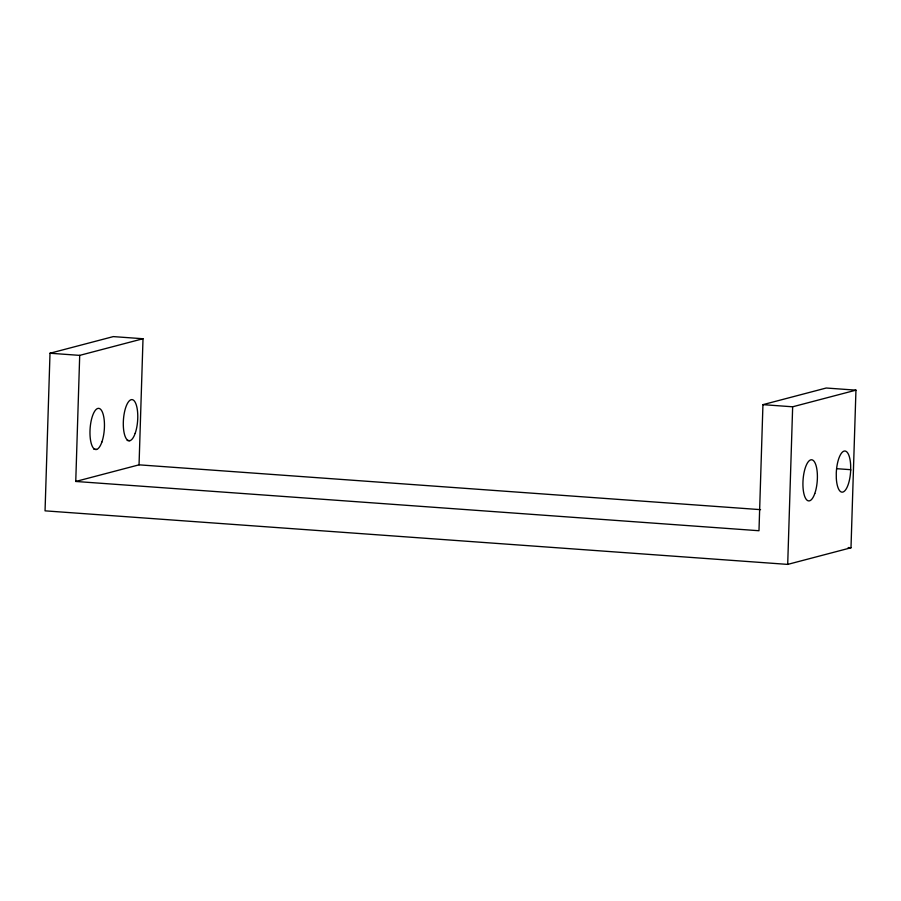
<?xml version="1.0" encoding="UTF-8"?>
<svg xmlns="http://www.w3.org/2000/svg" width="901" height="901" viewBox="0 0 901 901"><rect width="100%" height="100%" fill="white"/><g stroke="black" fill="none" stroke-linecap="round" stroke-linejoin="round"><path stroke-width="1.35" d="M143.011 338.742L113.301 336.602L50.005 353.237L45.05 510.844L787.699 564.398L850.995 547.763L855.95 390.156L826.24 388.016L762.944 404.65L758.98 530.734L75.752 481.461L79.705 355.377L143.011 338.742L139.047 464.837L75.752 481.461M787.699 564.398L792.655 406.79L855.95 390.156M50.005 353.237L79.705 355.377M762.944 404.65L792.655 406.79M837.175 468.723L850.679 469.691M127.187 440.465L129.89 440.668M93.873 449.227L96.576 449.419M139.047 464.837L760.557 509.651M848.19 547.56L850.995 547.763M850.679 470.187L850.645 464.927A20.622 7.107 -85.9 0 0 843.347 451.412A20.622 7.107 -85.9 0 0 836.274 472.98L836.308 478.251A20.622 7.107 -85.9 0 0 843.606 491.755A20.622 7.107 -85.9 0 0 850.679 470.187M135.184 433.325A20.622 7.107 -85.9 0 0 133.033 399.898A20.622 7.107 -85.9 0 0 123.403 427.311A20.622 7.107 -85.9 0 0 135.184 433.325M101.869 442.076A20.622 7.107 -85.9 0 0 99.707 408.649A20.622 7.107 -85.9 0 0 90.077 436.061A20.622 7.107 -85.9 0 0 101.869 442.076M814.808 493.489A20.622 7.107 -85.9 0 0 812.657 460.062A20.622 7.107 -85.9 0 0 803.028 487.475A20.622 7.107 -85.9 0 0 814.808 493.489"/></g></svg>
